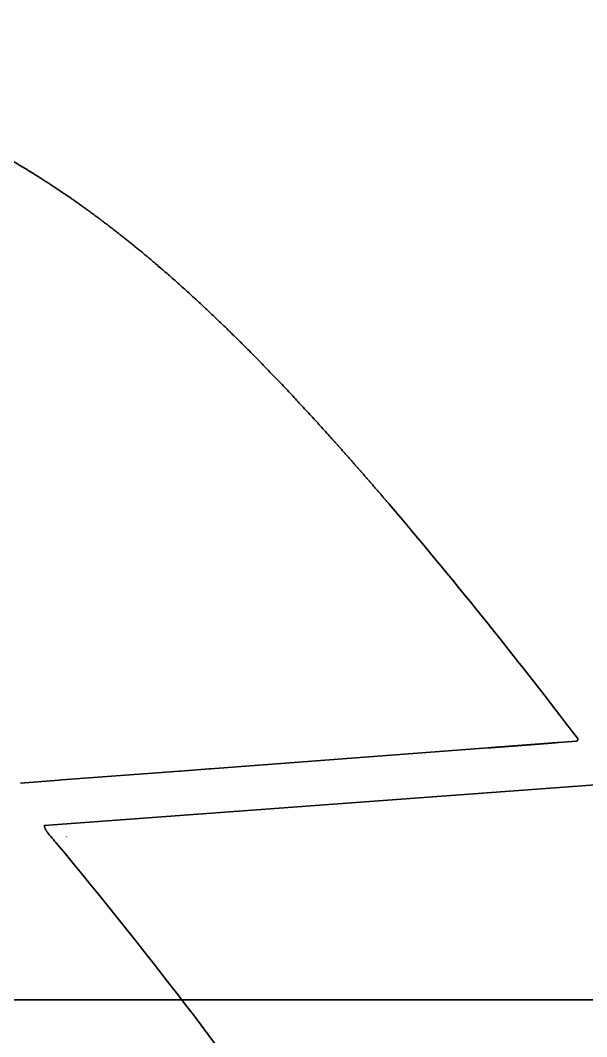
# Model space of a CAD drawing. Header units: millimetres. Extents: x 120 to 10915, y 515 to 8014.
# Drawn here: x 8715.2 to 8755.4, y 7024.9 to 7097 of the extents above; entities that cross this region are included whole.
import ezdxf

# ---------------------------------------------------------------- set-up
doc = ezdxf.new("R2010")
doc.units = ezdxf.units.MM
doc.layers.get('0').update_dxf_attribs({"lineweight": 13})
doc.layers.add('201_Dimensions', color=7, linetype='Continuous', lineweight=13)

# ---------------------------------------------------------------- blocks, each defined once
blk = doc.blocks.new('2903066')
at = {"layer": '201_Dimensions', "color": 3, "lineweight": 35}
for p, q in [((8754.636, 3145.864), (8753.408, 3145.771)), ((8728.698, 3143.899), (8748.367, 3145.379)), ((8748.367, 3145.379), (8748.487, 3145.388)), ((8726.487, 3143.732), (8718.15, 3143.105)), ((8726.561, 3143.738), (8726.487, 3143.732)), ((8728.595, 3143.891), (8726.561, 3143.738)), ((8728.698, 3143.899), (8728.595, 3143.891)), ((8717.966, 3143.091), (8715.202, 3142.884)), ((8716.89, 3139.874), (8756.006, 3142.762)), ((8718.15, 3143.105), (8717.966, 3143.091)), ((8717.354, 3139.095), (8717.445, 3138.99)), ((8717.362, 3139.084), (8717.354, 3139.095)), ((8717.362, 3139.084), (8717.452, 3138.98)), ((8718.457, 3139.087), (8718.473, 3139.067)), ((8717.82, 3138.552), (8717.822, 3138.554)), ((8927.769, 3127.5), (8359.758, 3127.5))]:
    blk.add_line(p, q, dxfattribs=at)
for centre, radius, start, end in [((8754.036, 3137.008), 8.786, 94.10399, 95.68649), ((8754.628, 3145.988), 0.125, 273.71003, 37.0262), ((8617.5, 3022.5), 118.75, 21.22954, 158.77046), ((8720.761, 3142.042), 4.506, 216.63135, 221.0271), ((8717.504, 3139.026), 0.0695, 211.33562, 221.12605), ((8700.73, 3124.234), 22.295, 39.95611, 41.40656), ((8428.073, 2898.013), 376.58, 35.2572, 39.69839)]:
    blk.add_arc(centre, radius, start, end, dxfattribs=at)
blk.add_ellipse((8750.859, 3143.886), major_axis=(26.52, -34.699), ratio=0.100662, start_param=1.556616, end_param=2.063321, dxfattribs=at)
for points, degree, knots in [([(8741.397, 3162.646), (8740.051, 3164.222), (8738.693, 3165.786), (8737.315, 3167.339), (8734.36, 3170.589), (8731.296, 3173.749), (8729.646, 3175.382), (8727.266, 3177.624), (8724.797, 3179.761), (8724.072, 3180.372), (8723.111, 3181.16), (8722.134, 3181.928), (8721.901, 3182.11), (8721.441, 3182.465), (8720.978, 3182.815), (8720.749, 3182.987), (8720.295, 3183.324), (8719.837, 3183.656), (8719.61, 3183.819), (8718.101, 3184.892), (8716.557, 3185.913), (8715.219, 3186.739), (8712.447, 3188.329), (8709.571, 3189.727), (8708.085, 3190.386), (8706.398, 3191.065), (8704.688, 3191.68), (8704.511, 3191.743), (8704.152, 3191.869), (8703.792, 3191.992), (8703.612, 3192.053), (8703.248, 3192.175), (8702.882, 3192.294), (8702.698, 3192.353), (8700.303, 3193.114), (8697.871, 3193.76), (8695.604, 3194.266), (8692.345, 3194.881), (8689.069, 3195.364), (8688.083, 3195.498), (8686.825, 3195.656), (8685.566, 3195.799), (8685.297, 3195.829), (8684.755, 3195.887), (8684.214, 3195.943), (8683.943, 3195.971), (8683.382, 3196.026), (8682.82, 3196.079), (8682.529, 3196.106), (8681.948, 3196.158), (8681.367, 3196.208), (8681.076, 3196.232), (8677.945, 3196.485), (8674.809, 3196.669), (8671.962, 3196.792), (8666.435, 3196.965), (8660.908, 3197.029), (8658.229, 3197.038), (8655.548, 3197.028), (8652.868, 3196.999)], 5, [0, 0, 0, 0, 0, 0, 58.558474, 58.558474, 58.558474, 123.801575, 123.801575, 123.801575, 150.50388, 150.50388, 150.50388, 158.833094, 158.833094, 158.833094, 166.906881, 166.906881, 166.906881, 174.780953, 174.780953, 174.780953, 219.112632, 219.112632, 219.112632, 264.949903, 264.949903, 264.949903, 270.329956, 270.329956, 270.329956, 275.693937, 275.693937, 275.693937, 281.154622, 281.154622, 281.154622, 346.493354, 346.493354, 346.493354, 374.568384, 374.568384, 374.568384, 382.268683, 382.268683, 382.268683, 389.958732, 389.958732, 389.958732, 398.192221, 398.192221, 398.192221, 406.429008, 406.429008, 406.429008, 486.900382, 486.900382, 486.900382, 562.679526, 562.679526, 562.679526, 562.679526, 562.679526, 562.679526]), ([(8748.487, 3145.388), (8748.516, 3145.39), (8748.574, 3145.394), (8748.662, 3145.401), (8748.749, 3145.407), (8748.837, 3145.414), (8748.925, 3145.421), (8749.012, 3145.427), (8749.1, 3145.434), (8749.187, 3145.44), (8749.274, 3145.447), (8749.362, 3145.453), (8749.449, 3145.46), (8749.536, 3145.467), (8749.623, 3145.473), (8749.71, 3145.48), (8749.797, 3145.486), (8749.884, 3145.493), (8749.97, 3145.499), (8750.057, 3145.506), (8750.144, 3145.512), (8750.23, 3145.519), (8750.316, 3145.525), (8750.402, 3145.532), (8750.488, 3145.538), (8750.573, 3145.545), (8750.659, 3145.551), (8750.743, 3145.558), (8750.828, 3145.564), (8750.911, 3145.57), (8750.995, 3145.577), (8751.077, 3145.583), (8751.159, 3145.589), (8751.241, 3145.595), (8751.321, 3145.601), (8751.401, 3145.607), (8751.48, 3145.613), (8751.557, 3145.619), (8751.634, 3145.625), (8751.71, 3145.631), (8751.784, 3145.636), (8751.857, 3145.642), (8751.929, 3145.647), (8751.999, 3145.653), (8752.067, 3145.658), (8752.133, 3145.663), (8752.198, 3145.668), (8752.261, 3145.673), (8752.321, 3145.678), (8752.38, 3145.682), (8752.436, 3145.687), (8752.49, 3145.691), (8752.542, 3145.695), (8752.591, 3145.699), (8752.638, 3145.703), (8752.682, 3145.706), (8752.725, 3145.71), (8752.764, 3145.713), (8752.802, 3145.716), (8752.837, 3145.719), (8752.87, 3145.722), (8752.902, 3145.725), (8752.931, 3145.727), (8752.958, 3145.73), (8752.984, 3145.732), (8753.008, 3145.735), (8753.031, 3145.737), (8753.053, 3145.739), (8753.073, 3145.741), (8753.093, 3145.743), (8753.112, 3145.745), (8753.13, 3145.747), (8753.148, 3145.749), (8753.16, 3145.75), (8753.166, 3145.75)], 3, [0, 0, 0, 0, 0.34961, 0.7008, 1.052608, 1.404427, 1.755926, 2.106983, 2.457622, 2.807945, 3.158064, 3.508041, 3.857828, 4.207353, 4.556583, 4.905518, 5.254167, 5.602529, 5.950568, 6.298217, 6.645391, 6.991982, 7.337871, 7.682918, 8.026971, 8.369859, 8.711401, 9.051399, 9.389646, 9.725927, 10.060023, 10.3917, 10.720726, 11.046867, 11.369888, 11.689523, 12.005517, 12.317617, 12.625547, 12.928913, 13.227307, 13.520292, 13.807473, 14.088361, 14.362522, 14.629546, 14.88913, 15.140802, 15.384184, 15.6189, 15.844735, 16.061326, 16.268587, 16.466287, 16.654469, 16.83301, 17.002128, 17.161814, 17.312505, 17.454221, 17.58728, 17.712069, 17.829299, 17.93924, 18.042459, 18.139564, 18.231085, 18.317822, 18.40046, 18.479662, 18.555577, 18.629311, 18.701004, 18.771668, 18.771668, 18.771668, 18.771668]), ([(8717.145, 3139.354), (8717.134, 3139.369), (8717.112, 3139.401), (8717.08, 3139.448), (8717.05, 3139.495), (8717.023, 3139.541), (8716.998, 3139.587), (8716.976, 3139.631), (8716.956, 3139.675), (8716.939, 3139.717), (8716.925, 3139.758), (8716.912, 3139.798), (8716.9, 3139.836), (8716.893, 3139.862), (8716.89, 3139.874)], 3, [0, 0, 0, 0, 0.23257, 0.461043, 0.683645, 0.899692, 1.107415, 1.306547, 1.496419, 1.677604, 1.851236, 2.018382, 2.179619, 2.334728, 2.334728, 2.334728, 2.334728])]:
    blk.add_open_spline(points, degree=degree, knots=knots, dxfattribs=at)

msp = doc.modelspace()

# ---------------------------------------------------------------- block references
at = {"color": 7, "lineweight": 35}
msp.add_blockref('2903066', (0, 3900), dxfattribs=at)

doc.saveas('drawing.dxf')
